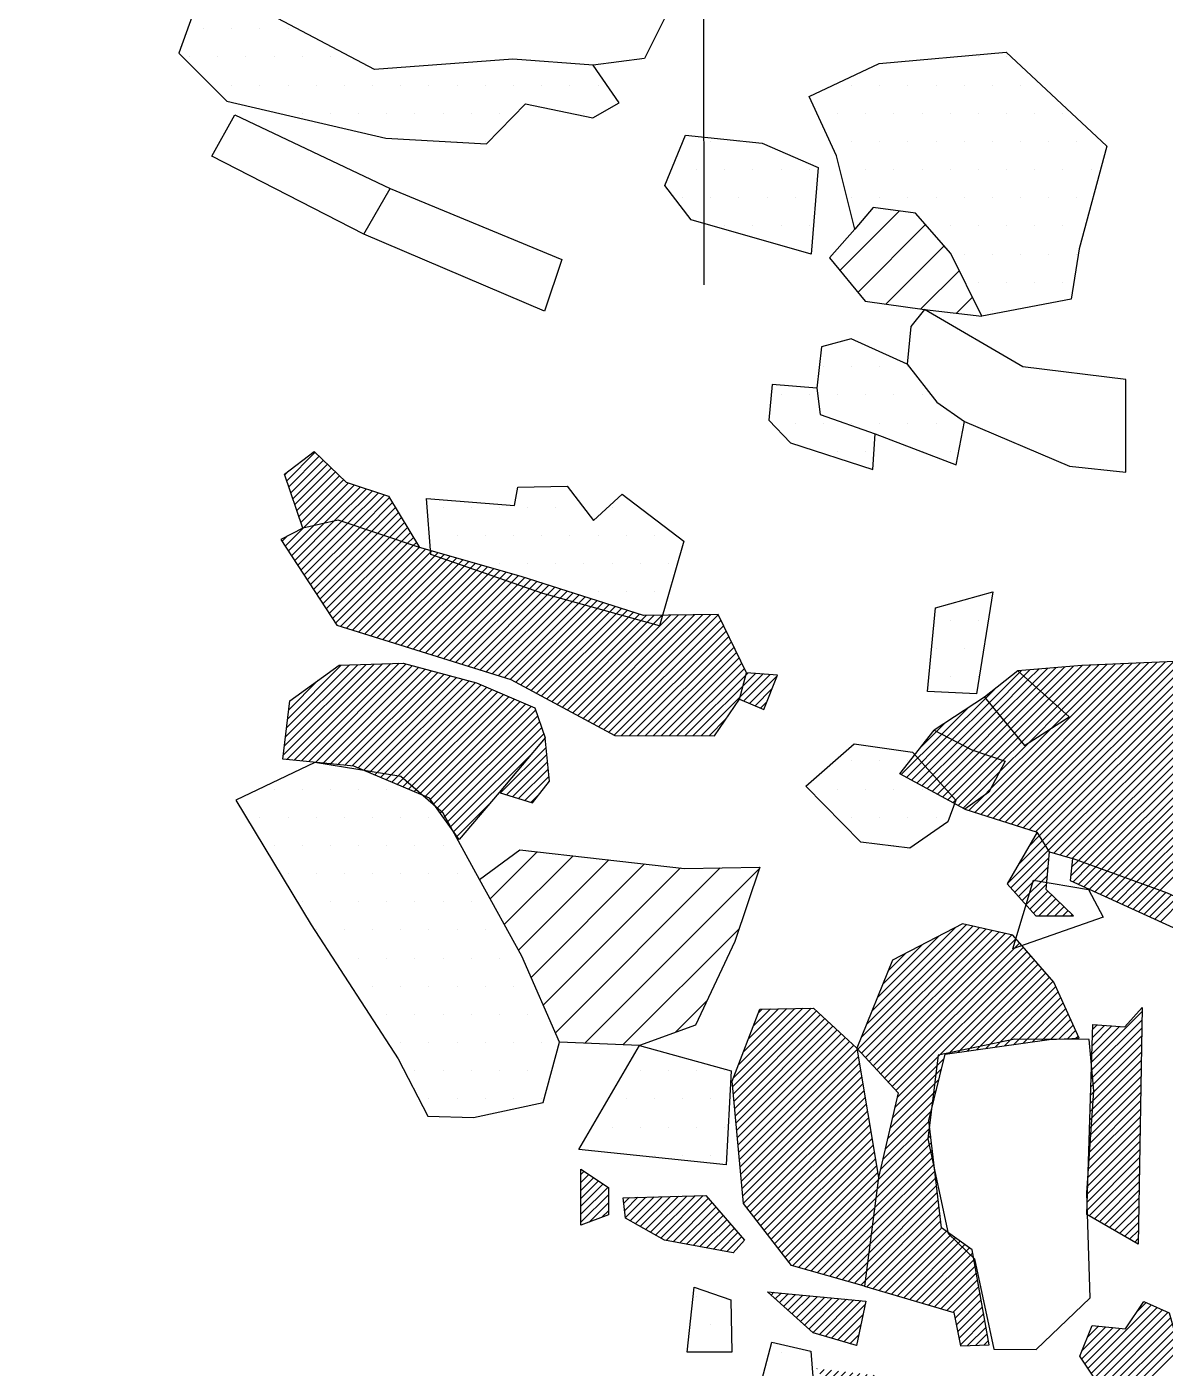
# Model space of a CAD drawing. Header units: metres. Extents: x -1.05 to 0.12, y -16.81 to -13.32.
# Drawn here: x -1.047 to -0.542, y -16.182 to -15.587 of the extents above; entities that cross this region are included whole.
import ezdxf

# ---------------------------------------------------------------- set-up
doc = ezdxf.new("R2010")
doc.units = ezdxf.units.M
doc.header["$LTSCALE"] = 25
doc.header["$MEASUREMENT"] = 0
doc.linetypes.add('STRICHPUNKTX2', pattern=[2, 1, -0.5, 0, -0.5])
doc.layers.get('0').update_dxf_attribs({"linetype": 'CONTINUOUS'})
for name, color, linetype in [('FEUER', 1, 'CONTINUOUS'), ('GRABUNGSGRENZE', 3, 'STRICHPUNKTX2'), ('KNOCHEN', 2, 'CONTINUOUS'), ('KNOCHENSCHRAFF', 2, 'CONTINUOUS'), ('STEINE', 4, 'CONTINUOUS'), ('STEINESCHRAFF', 4, 'CONTINUOUS')]:
    doc.layers.add(name, color=color, linetype=linetype)

# ---------------------------------------------------------------- blocks, each defined once
blk = doc.blocks.new('*X9')
at = {"color": 0}
for p, q in [((-92.971, -1582.138), (-91.531, -1580.698)), ((-92.831, -1582.352), (-91.075, -1580.596)), ((-92.692, -1582.566), (-90.738, -1580.612)), ((-92.553, -1582.78), (-90.474, -1580.702)), ((-92.413, -1582.994), (-90.21, -1580.791)), ((-93.389, -1581.495), (-93.165, -1581.271)), ((-93.25, -1581.709), (-92.442, -1580.902)), ((-93.11, -1581.924), (-91.987, -1580.8)), ((-92.274, -1583.208), (-89.946, -1580.881)), ((-92.134, -1583.422), (-89.682, -1580.971)), ((-91.995, -1583.637), (-89.418, -1581.06)), ((-91.855, -1583.851), (-89.155, -1581.15)), ((-91.716, -1584.065), (-88.891, -1581.239)), ((-91.577, -1584.279), (-88.627, -1581.329)), ((-91.437, -1584.493), (-88.363, -1581.419)), ((-91.298, -1584.707), (-88.099, -1581.508)), ((-91.158, -1584.921), (-87.835, -1581.598)), ((-91.019, -1585.136), (-87.571, -1581.688)), ((-90.805, -1585.276), (-87.307, -1581.777)), ((-90.536, -1585.359), (-87.032, -1581.856)), ((-90.266, -1585.443), (-86.756, -1581.934)), ((-89.996, -1585.527), (-86.481, -1582.012)), ((-89.727, -1585.611), (-86.205, -1582.09)), ((-89.457, -1585.695), (-85.929, -1582.167)), ((-89.187, -1585.779), (-85.654, -1582.245)), ((-88.918, -1585.863), (-85.378, -1582.323)), ((-88.648, -1585.946), (-85.103, -1582.401)), ((-88.378, -1586.03), (-84.827, -1582.479)), ((-88.108, -1586.114), (-84.551, -1582.557)), ((-87.839, -1586.198), (-84.276, -1582.635)), ((-87.569, -1586.282), (-84, -1582.713)), ((-87.299, -1586.366), (-83.724, -1582.791)), ((-87.03, -1586.45), (-83.449, -1582.869)), ((-86.76, -1586.533), (-83.173, -1582.946)), ((-86.49, -1586.617), (-82.897, -1583.024)), ((-86.221, -1586.701), (-82.626, -1583.107)), ((-85.951, -1586.785), (-82.358, -1583.192)), ((-85.681, -1586.869), (-82.09, -1583.278)), ((-85.412, -1586.953), (-81.822, -1583.363)), ((-85.142, -1587.037), (-81.554, -1583.449)), ((-84.872, -1587.12), (-81.286, -1583.535)), ((-84.602, -1587.204), (-81.018, -1583.62)), ((-84.333, -1587.288), (-80.75, -1583.706)), ((-84.063, -1587.372), (-80.482, -1583.792)), ((-83.793, -1587.456), (-80.215, -1583.877)), ((-83.524, -1587.54), (-79.947, -1583.963)), ((-83.254, -1587.624), (-79.679, -1584.048)), ((-83.023, -1587.746), (-79.411, -1584.134)), ((-82.794, -1587.87), (-79.143, -1584.22)), ((-82.564, -1587.994), (-78.875, -1584.305)), ((-82.334, -1588.118), (-78.607, -1584.391)), ((-82.105, -1588.242), (-78.339, -1584.476)), ((-81.875, -1588.366), (-78.071, -1584.562)), ((-81.646, -1588.491), (-77.803, -1584.648)), ((-81.416, -1588.615), (-77.535, -1584.733)), ((-81.187, -1588.739), (-77.239, -1584.791)), ((-80.957, -1588.863), (-76.881, -1584.786)), ((-80.728, -1588.987), (-76.522, -1584.781)), ((-80.498, -1589.111), (-76.164, -1584.776)), ((-80.269, -1589.235), (-75.805, -1584.771)), ((-80.039, -1589.359), (-75.447, -1584.766)), ((-79.81, -1589.483), (-75.088, -1584.761)), ((-79.58, -1589.607), (-74.73, -1584.756)), ((-79.351, -1589.731), (-74.371, -1584.751)), ((-79.121, -1589.855), (-74.037, -1584.771)), ((-78.892, -1589.979), (-73.921, -1585.009)), ((-78.662, -1590.103), (-73.805, -1585.246)), ((-78.328, -1590.122), (-73.689, -1585.484)), ((-77.975, -1590.123), (-73.573, -1585.721)), ((-77.622, -1590.123), (-73.457, -1585.959)), ((-77.269, -1590.124), (-73.341, -1586.196)), ((-76.916, -1590.125), (-73.225, -1586.434)), ((-76.563, -1590.125), (-73.11, -1586.672)), ((-93.333, -1590.985), (-89.3, -1586.952)), ((-93.285, -1590.584), (-89.666, -1586.964)), ((-93.237, -1590.182), (-90.032, -1586.977)), ((-93.19, -1589.781), (-90.398, -1586.989)), ((-93.177, -1591.183), (-88.934, -1586.94)), ((-93.142, -1589.38), (-90.764, -1587.002)), ((-92.855, -1591.214), (-88.568, -1586.927)), ((-92.533, -1591.246), (-88.202, -1586.915)), ((-92.211, -1591.278), (-87.879, -1586.945)), ((-91.889, -1591.309), (-87.6, -1587.02)), ((-91.567, -1591.341), (-87.321, -1587.094)), ((-91.245, -1591.372), (-87.042, -1587.169)), ((-90.924, -1591.404), (-86.763, -1587.243)), ((-90.602, -1591.436), (-86.484, -1587.318)), ((-76.21, -1590.126), (-72.994, -1586.909)), ((-75.857, -1590.126), (-72.878, -1587.147)), ((-75.504, -1590.127), (-72.72, -1587.343)), ((-93.094, -1588.978), (-91.787, -1587.671)), ((-90.28, -1591.467), (-86.205, -1587.392)), ((-90.015, -1591.556), (-85.926, -1587.467)), ((-89.767, -1591.662), (-85.647, -1587.542)), ((-89.519, -1591.768), (-85.368, -1587.616)), ((-89.271, -1591.873), (-85.089, -1587.691)), ((-89.023, -1591.979), (-84.81, -1587.765)), ((-88.776, -1592.085), (-84.558, -1587.867)), ((-75.151, -1590.127), (-72.392, -1587.368)), ((-74.798, -1590.128), (-72.063, -1587.393)), ((-72.903, -1588.586), (-71.734, -1587.418)), ((-72.656, -1588.693), (-71.418, -1587.455)), ((-88.528, -1592.19), (-84.312, -1587.974)), ((-88.28, -1592.296), (-84.065, -1588.081)), ((-88.032, -1592.401), (-83.818, -1588.188)), ((-87.784, -1592.507), (-83.572, -1588.295)), ((-87.536, -1592.613), (-83.325, -1588.402)), ((-87.288, -1592.718), (-83.078, -1588.509)), ((-72.409, -1588.799), (-71.656, -1588.046)), ((-87.04, -1592.824), (-82.832, -1588.615)), ((-86.819, -1592.956), (-82.585, -1588.722)), ((-86.671, -1593.162), (-82.338, -1588.829)), ((-86.523, -1593.367), (-82.148, -1588.992)), ((-72.162, -1588.906), (-71.894, -1588.638)), ((-86.375, -1593.573), (-82.057, -1589.255)), ((-86.227, -1593.778), (-81.966, -1589.518)), ((-74.445, -1590.128), (-73.687, -1589.37)), ((-86.079, -1593.984), (-81.876, -1589.781)), ((-85.931, -1594.19), (-81.785, -1590.044)), ((-83.704, -1592.67), (-81.681, -1590.647)), ((-85.783, -1594.395), (-82.332, -1590.944)), ((-83.435, -1592.754), (-81.648, -1590.967)), ((-83.165, -1592.838), (-81.614, -1591.287)), ((-82.896, -1592.922), (-81.581, -1591.608)), ((-82.626, -1593.006), (-81.548, -1591.928)), ((-82.357, -1593.091), (-81.945, -1592.679)), ((-85.635, -1594.601), (-84.197, -1593.163)), ((-80.133, -1610.665), (-79.352, -1609.885)), ((-80.132, -1610.311), (-79.564, -1609.743)), ((-80.131, -1609.603), (-79.988, -1609.46)), ((-80.131, -1609.957), (-79.776, -1609.601)), ((-80.134, -1611.373), (-78.928, -1610.168)), ((-80.134, -1611.727), (-78.914, -1610.507)), ((-80.133, -1611.019), (-79.14, -1610.026)), ((-77.044, -1612.173), (-75.434, -1610.562)), ((-76.818, -1612.3), (-75.071, -1610.553)), ((-76.591, -1612.427), (-74.707, -1610.543)), ((-79.769, -1611.716), (-78.914, -1610.861)), ((-78.227, -1610.881), (-77.975, -1610.629)), ((-78.192, -1611.2), (-77.612, -1610.62)), ((-78.157, -1611.518), (-77.249, -1610.61)), ((-77.95, -1611.665), (-76.886, -1610.6)), ((-77.724, -1611.792), (-76.523, -1610.591)), ((-77.497, -1611.919), (-76.16, -1610.581)), ((-77.271, -1612.046), (-75.797, -1610.572)), ((-76.344, -1612.534), (-74.483, -1610.672)), ((-76.046, -1612.589), (-74.319, -1610.862)), ((-75.747, -1612.644), (-74.154, -1611.051)), ((-79.205, -1611.505), (-78.915, -1611.215)), ((-75.449, -1612.699), (-73.99, -1611.24)), ((-75.151, -1612.754), (-73.825, -1611.429)), ((-74.852, -1612.81), (-73.661, -1611.618)), ((-74.554, -1612.865), (-73.497, -1611.807)), ((-74.256, -1612.92), (-73.332, -1611.997)), ((-73.957, -1612.975), (-73.168, -1612.186)), ((-73.659, -1613.03), (-73.003, -1612.375)), ((-71.698, -1614.959), (-71.577, -1614.837)), ((-71.512, -1615.126), (-71.254, -1614.868)), ((-71.326, -1615.294), (-70.931, -1614.898)), ((-71.141, -1615.462), (-70.608, -1614.929)), ((-70.955, -1615.63), (-70.285, -1614.959)), ((-70.769, -1615.797), (-69.962, -1614.99)), ((-70.583, -1615.965), (-69.639, -1615.02)), ((-70.397, -1616.133), (-69.316, -1615.051)), ((-70.212, -1616.301), (-68.993, -1615.082)), ((-70.026, -1616.468), (-68.67, -1615.112)), ((-69.84, -1616.636), (-68.347, -1615.143)), ((-69.569, -1616.719), (-68.024, -1615.173)), ((-69.295, -1616.798), (-67.701, -1615.204)), ((-69.021, -1616.878), (-67.53, -1615.387)), ((-68.747, -1616.958), (-67.622, -1615.833)), ((-68.474, -1617.037), (-67.714, -1616.278)), ((-68.2, -1617.117), (-67.807, -1616.724)), ((-67.926, -1617.197), (-67.899, -1617.17)), ((-69.672, -1618.236), (-69.655, -1618.219)), ((-69.537, -1618.454), (-69.339, -1618.256)), ((-69.402, -1618.673), (-69.022, -1618.293)), ((-69.267, -1618.892), (-68.706, -1618.33)), ((-69.132, -1619.11), (-68.389, -1618.367)), ((-68.997, -1619.329), (-68.073, -1618.404)), ((-68.863, -1619.548), (-67.756, -1618.441)), ((-68.728, -1619.766), (-67.439, -1618.478)), ((-68.593, -1619.985), (-67.123, -1618.515)), ((-68.458, -1620.204), (-66.964, -1618.71)), ((-68.301, -1620.401), (-66.857, -1618.957)), ((-68.101, -1620.554), (-66.751, -1619.203)), ((-67.901, -1620.707), (-66.644, -1619.45)), ((-67.701, -1620.861), (-66.535, -1619.695)), ((-67.501, -1621.014), (-66.336, -1619.85)), ((-67.3, -1621.167), (-66.137, -1620.004)), ((-67.1, -1621.321), (-65.938, -1620.159)), ((-66.9, -1621.474), (-65.739, -1620.313)), ((-66.7, -1621.627), (-65.54, -1620.468)), ((-66.499, -1621.781), (-65.341, -1620.622)), ((-66.282, -1621.917), (-65.142, -1620.777)), ((-66.059, -1622.047), (-64.943, -1620.931)), ((-65.835, -1622.177), (-64.744, -1621.086)), ((-65.611, -1622.307), (-64.545, -1621.24)), ((-65.387, -1622.436), (-64.346, -1621.395)), ((-65.164, -1622.566), (-64.147, -1621.549)), ((-64.94, -1622.696), (-63.948, -1621.704)), ((-64.716, -1622.826), (-63.903, -1622.013)), ((-64.492, -1622.956), (-64.005, -1622.468)), ((-64.268, -1623.085), (-64.107, -1622.924))]:
    blk.add_line(p, q, dxfattribs=at)
blk = doc.blocks.new('*X10')
at = {"color": 0}
for p, q in [((-62.651, -1593.538), (-56.045, -1586.931)), ((-62.383, -1593.623), (-55.676, -1586.916)), ((-62.115, -1593.709), (-55.308, -1586.901)), ((-62.022, -1588.665), (-60.677, -1587.321)), ((-61.847, -1593.794), (-54.939, -1586.886)), ((-61.579, -1593.88), (-54.571, -1586.871)), ((-61.311, -1593.965), (-54.202, -1586.856)), ((-61.043, -1594.051), (-53.834, -1586.841)), ((-60.775, -1594.136), (-53.465, -1586.826)), ((-60.677, -1587.321), (-60.599, -1587.243)), ((-60.507, -1594.222), (-53.097, -1586.811)), ((-60.49, -1587.487), (-60.211, -1587.209)), ((-60.303, -1587.654), (-59.824, -1587.175)), ((-60.239, -1594.308), (-52.899, -1586.967)), ((-60.116, -1587.821), (-59.436, -1587.141)), ((-59.971, -1594.393), (-52.708, -1587.13)), ((-59.929, -1587.987), (-59.049, -1587.107)), ((-59.797, -1594.573), (-52.517, -1587.292)), ((-59.743, -1588.154), (-58.661, -1587.073)), ((-59.556, -1588.321), (-58.274, -1587.039)), ((-59.369, -1588.487), (-57.887, -1587.006)), ((-59.182, -1588.654), (-57.519, -1586.991)), ((-58.995, -1588.82), (-57.15, -1586.976)), ((-58.808, -1588.987), (-56.782, -1586.961)), ((-58.621, -1589.154), (-56.413, -1586.946)), ((-61.861, -1588.858), (-60.49, -1587.487)), ((-61.701, -1589.051), (-60.303, -1587.654)), ((-61.54, -1589.244), (-60.116, -1587.821)), ((-59.659, -1594.787), (-52.326, -1587.455)), ((-59.52, -1595.002), (-52.135, -1587.618)), ((-59.381, -1595.217), (-51.945, -1587.78)), ((-59.149, -1595.339), (-51.754, -1587.943)), ((-63.894, -1590.184), (-62.182, -1588.472)), ((-62.182, -1588.472), (-61.781, -1588.071)), ((-61.38, -1589.438), (-59.929, -1587.987)), ((-61.219, -1589.631), (-59.743, -1588.154)), ((-61.059, -1589.824), (-59.556, -1588.321)), ((-60.899, -1590.017), (-59.369, -1588.487)), ((-58.877, -1595.42), (-51.563, -1588.106)), ((-58.606, -1595.502), (-51.372, -1588.269)), ((-58.334, -1595.584), (-51.181, -1588.431)), ((-64.127, -1590.063), (-62.984, -1588.921)), ((-63.661, -1590.304), (-62.022, -1588.665)), ((-63.427, -1590.425), (-61.861, -1588.858)), ((-63.194, -1590.545), (-61.701, -1589.051)), ((-60.738, -1590.21), (-59.182, -1588.654)), ((-60.578, -1590.403), (-58.995, -1588.82)), ((-60.249, -1590.428), (-58.808, -1588.987)), ((-58.074, -1595.678), (-51.018, -1588.622)), ((-57.815, -1595.772), (-50.911, -1588.868)), ((-64.36, -1589.943), (-64.014, -1589.597)), ((-62.961, -1590.666), (-61.54, -1589.244)), ((-62.721, -1590.779), (-61.38, -1589.438)), ((-62.458, -1590.87), (-61.219, -1589.631)), ((-59.27, -1589.803), (-58.621, -1589.154)), ((-65.918, -1591.855), (-64.127, -1590.063)), ((-65.69, -1591.98), (-63.894, -1590.184)), ((-65.461, -1592.105), (-63.661, -1590.304)), ((-65.044, -1590.627), (-64.36, -1589.943)), ((-62.196, -1590.961), (-61.059, -1589.824)), ((-61.945, -1592.478), (-59.27, -1589.803)), ((-61.933, -1591.052), (-60.899, -1590.017)), ((-61.671, -1591.143), (-60.738, -1590.21)), ((-65.232, -1592.229), (-63.427, -1590.425)), ((-65.004, -1592.354), (-63.194, -1590.545)), ((-64.775, -1592.479), (-62.961, -1590.666)), ((-64.546, -1592.604), (-62.721, -1590.779)), ((-64.317, -1592.729), (-62.458, -1590.87)), ((-61.561, -1591.74), (-60.249, -1590.428)), ((-61.408, -1591.234), (-60.578, -1590.403)), ((-57.556, -1595.867), (-52.218, -1590.529)), ((-57.296, -1595.961), (-52.044, -1590.709)), ((-57.037, -1596.055), (-51.87, -1590.888)), ((-64.089, -1592.854), (-62.196, -1590.961)), ((-63.86, -1592.978), (-61.933, -1591.052)), ((-63.631, -1593.103), (-61.671, -1591.143)), ((-63.403, -1593.228), (-61.408, -1591.234)), ((-56.778, -1596.149), (-51.697, -1591.068)), ((-56.518, -1596.243), (-51.523, -1591.248)), ((-56.259, -1596.338), (-51.349, -1591.428)), ((-63.174, -1593.353), (-61.561, -1591.74)), ((-56, -1596.432), (-51.176, -1591.608)), ((-55.74, -1596.526), (-51.002, -1591.787)), ((-55.481, -1596.62), (-50.828, -1591.967)), ((-62.291, -1592.824), (-61.945, -1592.478)), ((-55.222, -1596.714), (-50.654, -1592.147)), ((-54.962, -1596.809), (-50.481, -1592.327)), ((-54.703, -1596.903), (-50.307, -1592.507)), ((-54.444, -1596.997), (-50.133, -1592.687)), ((-62.919, -1593.452), (-62.291, -1592.824)), ((-61.219, -1596.702), (-59.52, -1595.002)), ((-60.74, -1595.868), (-59.659, -1594.787)), ((-60.252, -1595.027), (-59.797, -1594.573)), ((-61.053, -1596.889), (-59.381, -1595.217)), ((-60.886, -1597.076), (-59.366, -1595.555)), ((-58.366, -1595.97), (-58.074, -1595.678)), ((-60.72, -1597.263), (-59.402, -1595.945)), ((-58.409, -1596.366), (-57.815, -1595.772)), ((-58.3, -1596.611), (-57.556, -1595.867)), ((-58.057, -1596.722), (-57.296, -1595.961)), ((-57.815, -1596.833), (-57.037, -1596.055)), ((-57.573, -1596.944), (-56.778, -1596.149)), ((-57.33, -1597.055), (-56.518, -1596.243)), ((-60.554, -1597.45), (-59.438, -1596.335)), ((-60.387, -1597.637), (-59.474, -1596.724)), ((-57.088, -1597.166), (-56.259, -1596.338)), ((-56.845, -1597.278), (-56, -1596.432)), ((-56.603, -1597.389), (-55.74, -1596.526)), ((-56.361, -1597.5), (-55.481, -1596.62)), ((-56.118, -1597.611), (-55.222, -1596.714)), ((-55.876, -1597.722), (-54.962, -1596.809)), ((-60.221, -1597.824), (-59.423, -1597.026)), ((-60.054, -1598.011), (-59.242, -1597.2)), ((-59.813, -1598.123), (-59.062, -1597.373)), ((-55.634, -1597.833), (-54.703, -1596.903)), ((-55.391, -1597.945), (-54.444, -1596.997)), ((-55.149, -1598.056), (-54.184, -1597.091)), ((-54.906, -1598.167), (-53.937, -1597.197)), ((-54.664, -1598.278), (-53.694, -1597.308)), ((-54.422, -1598.389), (-53.451, -1597.419)), ((-59.46, -1598.124), (-58.882, -1597.546)), ((-59.107, -1598.125), (-58.702, -1597.719)), ((-58.754, -1598.125), (-58.521, -1597.893)), ((-67.85, -1604.039), (-62.456, -1598.645)), ((-67.695, -1603.531), (-62.743, -1598.579)), ((-67.455, -1602.937), (-63.031, -1598.513)), ((-67.214, -1602.343), (-63.498, -1598.627)), ((-58.401, -1598.126), (-58.341, -1598.066)), ((-67.68, -1604.223), (-62.168, -1598.711)), ((-67.511, -1604.407), (-61.88, -1598.777)), ((-67.341, -1604.592), (-61.593, -1598.843)), ((-67.172, -1604.776), (-61.305, -1598.909)), ((-67.003, -1604.96), (-61.017, -1598.974)), ((-66.974, -1601.75), (-64.239, -1599.014)), ((-66.833, -1605.144), (-60.833, -1599.143)), ((-66.734, -1601.156), (-64.979, -1599.401)), ((-66.664, -1605.328), (-60.668, -1599.332)), ((-66.494, -1605.512), (-60.503, -1599.52)), ((-66.494, -1600.562), (-65.72, -1599.788)), ((-66.325, -1605.696), (-60.338, -1599.709)), ((-66.155, -1605.88), (-60.172, -1599.897)), ((-66.106, -1606.185), (-60.007, -1600.086)), ((-63.805, -1604.237), (-59.842, -1600.275)), ((-63.393, -1604.179), (-59.677, -1600.463)), ((-62.981, -1604.121), (-59.512, -1600.652)), ((-62.57, -1604.062), (-59.347, -1600.84)), ((-62.158, -1604.004), (-59.182, -1601.029)), ((-61.746, -1603.946), (-59.061, -1601.261)), ((-61.334, -1603.888), (-58.952, -1601.505)), ((-73.4, -1605.701), (-69.922, -1602.223)), ((-73.362, -1605.309), (-70.283, -1602.23)), ((-60.923, -1603.83), (-58.843, -1601.75)), ((-60.511, -1603.772), (-58.733, -1601.994)), ((-73.37, -1606.024), (-69.684, -1602.338)), ((-73.341, -1606.348), (-69.501, -1602.508)), ((-73.311, -1606.672), (-69.317, -1602.678)), ((-73.143, -1604.736), (-70.644, -1602.237)), ((-72.924, -1604.163), (-71.004, -1602.244)), ((-72.705, -1603.591), (-71.365, -1602.251)), ((-72.485, -1603.018), (-71.726, -1602.258)), ((-72.266, -1602.445), (-72.086, -1602.265)), ((-60.099, -1603.713), (-58.624, -1602.238)), ((-59.688, -1603.655), (-58.515, -1602.483)), ((-59.284, -1603.606), (-58.406, -1602.727)), ((-57.488, -1604.991), (-55.248, -1602.751)), ((-57.476, -1604.626), (-55.242, -1602.391)), ((-73.281, -1606.996), (-69.133, -1602.848)), ((-73.251, -1607.32), (-68.949, -1603.017)), ((-73.222, -1607.643), (-68.765, -1603.187)), ((-73.192, -1607.967), (-68.582, -1603.357)), ((-58.917, -1603.592), (-58.296, -1602.971)), ((-58.55, -1603.578), (-58.187, -1603.215)), ((-57.499, -1605.356), (-55.253, -1603.11)), ((-57.465, -1604.261), (-56.241, -1603.037)), ((-57.453, -1603.896), (-56.571, -1603.013)), ((-57.442, -1603.53), (-56.9, -1602.989)), ((-57.43, -1603.165), (-57.23, -1602.965)), ((-73.162, -1608.291), (-68.398, -1603.527)), ((-73.132, -1608.615), (-68.214, -1603.697)), ((-73.103, -1608.939), (-68.03, -1603.866)), ((-58.183, -1603.565), (-58.078, -1603.46)), ((-57.523, -1606.086), (-55.265, -1603.829)), ((-57.511, -1605.721), (-55.259, -1603.469)), ((-73.073, -1609.262), (-67.874, -1604.064)), ((-73.043, -1609.586), (-67.824, -1604.367)), ((-66.213, -1606.645), (-64.022, -1604.455)), ((-57.546, -1606.817), (-55.276, -1604.547)), ((-57.534, -1606.451), (-55.271, -1604.188)), ((-73.013, -1609.91), (-67.773, -1604.67)), ((-72.984, -1610.234), (-67.723, -1604.973)), ((-66.319, -1607.105), (-64.136, -1604.922)), ((-57.557, -1607.182), (-55.282, -1604.907)), ((-72.954, -1610.558), (-67.672, -1605.276)), ((-72.924, -1610.881), (-67.622, -1605.579)), ((-66.426, -1607.565), (-64.25, -1605.389)), ((-57.58, -1607.912), (-55.294, -1605.625)), ((-57.569, -1607.547), (-55.288, -1605.266)), ((-72.776, -1611.087), (-67.572, -1605.882)), ((-72.622, -1611.286), (-67.521, -1606.185)), ((-66.639, -1608.485), (-64.477, -1606.323)), ((-66.532, -1608.025), (-64.363, -1605.856)), ((-57.604, -1608.642), (-55.305, -1606.344)), ((-57.592, -1608.277), (-55.299, -1605.985)), ((-72.468, -1611.486), (-67.471, -1606.488)), ((-72.313, -1611.685), (-67.42, -1606.792)), ((-66.745, -1608.945), (-64.59, -1606.79)), ((-57.615, -1609.007), (-55.311, -1606.703)), ((-72.159, -1611.884), (-67.37, -1607.095)), ((-72.004, -1612.083), (-67.319, -1607.398)), ((-66.943, -1609.85), (-64.65, -1607.557)), ((-66.852, -1609.405), (-64.687, -1607.24)), ((-57.638, -1609.738), (-55.323, -1607.422)), ((-57.627, -1609.373), (-55.317, -1607.063)), ((-71.85, -1612.282), (-67.269, -1607.701)), ((-71.696, -1612.481), (-67.218, -1608.004)), ((-66.995, -1610.256), (-64.614, -1607.874)), ((-57.661, -1610.468), (-55.334, -1608.141)), ((-57.65, -1610.103), (-55.328, -1607.781)), ((-71.541, -1612.68), (-67.168, -1608.307)), ((-71.387, -1612.88), (-67.117, -1608.61)), ((-67.099, -1611.066), (-64.54, -1608.508)), ((-67.047, -1610.661), (-64.577, -1608.191)), ((-57.673, -1610.833), (-55.34, -1608.5)), ((-71.232, -1613.079), (-67.067, -1608.913)), ((-71.078, -1613.278), (-67.016, -1609.216)), ((-67.202, -1611.877), (-64.467, -1609.142)), ((-67.151, -1611.472), (-64.504, -1608.825)), ((-57.685, -1611.198), (-55.346, -1608.859)), ((-57.578, -1611.445), (-55.351, -1609.219)), ((-70.924, -1613.477), (-66.966, -1609.519)), ((-70.75, -1613.657), (-66.943, -1609.85)), ((-67.306, -1612.688), (-64.394, -1609.776)), ((-67.254, -1612.283), (-64.431, -1609.459)), ((-57.354, -1611.575), (-55.357, -1609.578)), ((-57.13, -1611.704), (-55.363, -1609.937)), ((-70.474, -1613.735), (-66.995, -1610.256)), ((-67.41, -1613.499), (-64.321, -1610.41)), ((-67.358, -1613.093), (-64.358, -1610.093)), ((-56.906, -1611.834), (-55.369, -1610.297)), ((-70.198, -1613.813), (-67.047, -1610.661)), ((-69.923, -1613.89), (-67.099, -1611.066)), ((-67.514, -1614.31), (-64.248, -1611.044)), ((-67.462, -1613.904), (-64.284, -1610.727)), ((-56.683, -1611.964), (-55.375, -1610.656)), ((-56.459, -1612.094), (-55.38, -1611.015)), ((-69.647, -1613.968), (-67.151, -1611.472)), ((-67.444, -1614.593), (-64.211, -1611.361)), ((-67.171, -1614.674), (-64.175, -1611.678)), ((-56.235, -1612.223), (-55.386, -1611.375)), ((-56.011, -1612.353), (-55.392, -1611.734)), ((-69.372, -1614.046), (-67.202, -1611.877)), ((-69.096, -1614.124), (-67.254, -1612.283)), ((-66.898, -1614.755), (-64.129, -1611.986)), ((-66.626, -1614.836), (-63.922, -1612.132)), ((-66.353, -1614.917), (-63.715, -1612.279)), ((-55.787, -1612.483), (-55.398, -1612.093)), ((-68.821, -1614.202), (-67.306, -1612.688)), ((-66.08, -1614.998), (-63.508, -1612.425)), ((-65.808, -1615.079), (-63.3, -1612.571)), ((-65.535, -1615.159), (-63.093, -1612.718)), ((-65.262, -1615.24), (-62.886, -1612.864)), ((-55.564, -1612.613), (-55.403, -1612.453)), ((-68.545, -1614.28), (-67.358, -1613.093)), ((-68.269, -1614.358), (-67.41, -1613.499)), ((-64.99, -1615.321), (-62.747, -1613.078)), ((-64.717, -1615.402), (-62.693, -1613.378)), ((-67.994, -1614.436), (-67.462, -1613.904)), ((-64.444, -1615.483), (-62.639, -1613.678)), ((-64.172, -1615.564), (-62.586, -1613.978)), ((-67.718, -1614.514), (-67.514, -1614.31)), ((-63.899, -1615.645), (-62.532, -1614.278)), ((-63.626, -1615.726), (-62.478, -1614.578)), ((-63.536, -1615.989), (-62.424, -1614.877)), ((-63.475, -1616.282), (-62.371, -1615.177)), ((-55.453, -1615.684), (-55.057, -1615.288)), ((-63.415, -1616.575), (-62.317, -1615.477)), ((-63.355, -1616.869), (-62.263, -1615.777)), ((-57.638, -1618.223), (-54.815, -1615.399)), ((-57.496, -1618.435), (-54.572, -1615.51)), ((-57.355, -1618.646), (-54.329, -1615.621)), ((-57.213, -1618.858), (-54.086, -1615.732)), ((-63.295, -1617.162), (-62.21, -1616.077)), ((-62.978, -1617.198), (-62.156, -1616.377)), ((-57.922, -1617.799), (-56.524, -1616.402)), ((-57.903, -1617.427), (-56.844, -1616.368)), ((-57.78, -1618.011), (-56.204, -1616.436)), ((-57.658, -1616.829), (-57.164, -1616.335)), ((-57.071, -1619.07), (-53.977, -1615.976)), ((-56.929, -1619.282), (-53.898, -1616.25)), ((-62.61, -1617.184), (-62.102, -1616.677)), ((-62.242, -1617.17), (-62.049, -1616.976)), ((-56.787, -1619.493), (-53.819, -1616.525)), ((-56.646, -1619.705), (-53.74, -1616.799)), ((-56.504, -1619.917), (-53.661, -1617.074)), ((-56.362, -1620.129), (-53.582, -1617.349))]:
    blk.add_line(p, q, dxfattribs=at)
blk = doc.blocks.new('*X11')
at = {"color": 0}
for p, q in [((-48.497, -1569.484), (-46.109, -1567.096)), ((-48.511, -1569.144), (-46.774, -1567.407)), ((-48.484, -1569.824), (-45.923, -1567.263)), ((-48.47, -1570.164), (-45.736, -1567.43)), ((-48.456, -1570.503), (-45.55, -1567.597)), ((-48.525, -1568.805), (-47.851, -1568.13)), ((-48.442, -1570.843), (-45.363, -1567.764)), ((-48.428, -1571.183), (-45.177, -1567.931)), ((-48.415, -1571.523), (-44.99, -1568.098)), ((-48.401, -1571.862), (-44.804, -1568.265)), ((-48.382, -1572.197), (-44.866, -1568.681)), ((-48.133, -1572.301), (-44.972, -1569.141)), ((-47.884, -1572.406), (-45.078, -1569.6)), ((-47.635, -1572.511), (-45.184, -1570.06)), ((-47.386, -1572.615), (-45.29, -1570.519)), ((-47.137, -1572.72), (-45.396, -1570.979)), ((-46.888, -1572.825), (-45.502, -1571.438)), ((-46.639, -1572.929), (-45.608, -1571.898)), ((-46.391, -1573.034), (-45.714, -1572.357)), ((-93.184, -1578.816), (-91.919, -1577.55)), ((-93.095, -1579.08), (-91.739, -1577.724)), ((-93.274, -1578.552), (-93.112, -1578.39)), ((-93.005, -1579.344), (-91.559, -1577.898)), ((-92.916, -1579.608), (-91.38, -1578.072)), ((-92.827, -1579.872), (-91.2, -1578.246)), ((-92.737, -1580.136), (-91.02, -1578.419)), ((-92.648, -1580.4), (-90.841, -1578.593)), ((-92.558, -1580.664), (-90.661, -1578.767)), ((-92.442, -1580.902), (-90.451, -1578.911)), ((-91.987, -1580.8), (-90.185, -1578.998)), ((-91.531, -1580.698), (-89.918, -1579.085)), ((-91.075, -1580.596), (-89.652, -1579.172)), ((-90.738, -1580.612), (-89.385, -1579.259)), ((-90.474, -1580.702), (-89.118, -1579.346)), ((-90.21, -1580.791), (-88.852, -1579.433)), ((-89.946, -1580.881), (-88.625, -1579.56)), ((-89.682, -1580.971), (-88.493, -1579.781)), ((-89.418, -1581.06), (-88.361, -1580.002)), ((-89.155, -1581.15), (-88.228, -1580.224)), ((-88.891, -1581.239), (-88.096, -1580.445)), ((-88.627, -1581.329), (-87.964, -1580.666)), ((-88.363, -1581.419), (-87.831, -1580.887)), ((-88.099, -1581.508), (-87.699, -1581.109)), ((-87.835, -1581.598), (-87.567, -1581.33)), ((-87.571, -1581.688), (-87.435, -1581.551)), ((-87.307, -1581.777), (-87.302, -1581.773))]:
    blk.add_line(p, q, dxfattribs=at)
blk = doc.blocks.new('*X13')
at = {"color": 0}
for p, q in [((-68.641, -1569.475), (-66.006, -1566.84)), ((-67.848, -1570.45), (-64.841, -1567.443)), ((-66.601, -1570.97), (-64.012, -1568.382)), ((-65.045, -1571.182), (-63.343, -1569.481)), ((-63.471, -1571.376), (-62.763, -1570.668)), ((-84.158, -1597.367), (-82.072, -1595.281)), ((-83.531, -1598.507), (-80.483, -1595.46)), ((-82.903, -1599.647), (-78.895, -1595.639)), ((-82.344, -1600.856), (-77.306, -1595.818)), ((-81.805, -1602.085), (-75.717, -1595.997)), ((-81.267, -1603.314), (-73.948, -1595.995)), ((-79.961, -1603.776), (-72.205, -1596.02)), ((-78.269, -1603.851), (-73.116, -1598.699)), ((-75.958, -1603.309), (-74.533, -1601.883))]:
    blk.add_line(p, q, dxfattribs=at)
blk = doc.blocks.new('*X15')
at = {"color": 0}
for p, q in [((-93.75, -1592.5), (-93.75, -1592.5)), ((-92.5, -1592.5), (-92.5, -1592.5)), ((-91.25, -1592.5), (-91.25, -1592.5)), ((-90, -1592.5), (-90, -1592.5)), ((-88.75, -1592.5), (-88.75, -1592.5)), ((-87.5, -1592.5), (-87.5, -1592.5)), ((-94.375, -1593.75), (-94.375, -1593.75)), ((-93.125, -1593.75), (-93.125, -1593.75)), ((-91.875, -1593.75), (-91.875, -1593.75)), ((-90.625, -1593.75), (-90.625, -1593.75)), ((-89.375, -1593.75), (-89.375, -1593.75)), ((-88.125, -1593.75), (-88.125, -1593.75)), ((-86.875, -1593.75), (-86.875, -1593.75)), ((-93.75, -1595), (-93.75, -1595)), ((-92.5, -1595), (-92.5, -1595)), ((-91.25, -1595), (-91.25, -1595)), ((-90, -1595), (-90, -1595)), ((-88.75, -1595), (-88.75, -1595)), ((-87.5, -1595), (-87.5, -1595)), ((-86.25, -1595), (-86.25, -1595)), ((-93.125, -1596.25), (-93.125, -1596.25)), ((-91.875, -1596.25), (-91.875, -1596.25)), ((-90.625, -1596.25), (-90.625, -1596.25)), ((-89.375, -1596.25), (-89.375, -1596.25)), ((-88.125, -1596.25), (-88.125, -1596.25)), ((-86.875, -1596.25), (-86.875, -1596.25)), ((-85.625, -1596.25), (-85.625, -1596.25)), ((-92.5, -1597.5), (-92.5, -1597.5)), ((-91.25, -1597.5), (-91.25, -1597.5)), ((-90, -1597.5), (-90, -1597.5)), ((-88.75, -1597.5), (-88.75, -1597.5)), ((-87.5, -1597.5), (-87.5, -1597.5)), ((-86.25, -1597.5), (-86.25, -1597.5)), ((-85, -1597.5), (-85, -1597.5)), ((-91.875, -1598.75), (-91.875, -1598.75)), ((-90.625, -1598.75), (-90.625, -1598.75)), ((-89.375, -1598.75), (-89.375, -1598.75)), ((-88.125, -1598.75), (-88.125, -1598.75)), ((-86.875, -1598.75), (-86.875, -1598.75)), ((-85.625, -1598.75), (-85.625, -1598.75)), ((-84.375, -1598.75), (-84.375, -1598.75)), ((-90, -1600), (-90, -1600)), ((-88.75, -1600), (-88.75, -1600)), ((-87.5, -1600), (-87.5, -1600)), ((-86.25, -1600), (-86.25, -1600)), ((-85, -1600), (-85, -1600)), ((-83.75, -1600), (-83.75, -1600)), ((-89.375, -1601.25), (-89.375, -1601.25)), ((-88.125, -1601.25), (-88.125, -1601.25)), ((-86.875, -1601.25), (-86.875, -1601.25)), ((-85.625, -1601.25), (-85.625, -1601.25)), ((-84.375, -1601.25), (-84.375, -1601.25)), ((-83.125, -1601.25), (-83.125, -1601.25)), ((-88.75, -1602.5), (-88.75, -1602.5)), ((-87.5, -1602.5), (-87.5, -1602.5)), ((-86.25, -1602.5), (-86.25, -1602.5)), ((-85, -1602.5), (-85, -1602.5)), ((-83.75, -1602.5), (-83.75, -1602.5)), ((-82.5, -1602.5), (-82.5, -1602.5)), ((-88.125, -1603.75), (-88.125, -1603.75)), ((-86.875, -1603.75), (-86.875, -1603.75)), ((-85.625, -1603.75), (-85.625, -1603.75)), ((-84.375, -1603.75), (-84.375, -1603.75)), ((-83.125, -1603.75), (-83.125, -1603.75)), ((-81.875, -1603.75), (-81.875, -1603.75)), ((-87.5, -1605), (-87.5, -1605)), ((-86.25, -1605), (-86.25, -1605)), ((-85, -1605), (-85, -1605)), ((-83.75, -1605), (-83.75, -1605)), ((-82.5, -1605), (-82.5, -1605)), ((-77.5, -1605), (-77.5, -1605)), ((-76.25, -1605), (-76.25, -1605)), ((-75, -1605), (-75, -1605)), ((-73.75, -1605), (-73.75, -1605)), ((-86.875, -1606.25), (-86.875, -1606.25)), ((-85.625, -1606.25), (-85.625, -1606.25)), ((-84.375, -1606.25), (-84.375, -1606.25)), ((-83.125, -1606.25), (-83.125, -1606.25)), ((-81.875, -1606.25), (-81.875, -1606.25)), ((-78.125, -1606.25), (-78.125, -1606.25)), ((-76.875, -1606.25), (-76.875, -1606.25)), ((-75.625, -1606.25), (-75.625, -1606.25)), ((-74.375, -1606.25), (-74.375, -1606.25)), ((-78.75, -1607.5), (-78.75, -1607.5)), ((-77.5, -1607.5), (-77.5, -1607.5)), ((-76.25, -1607.5), (-76.25, -1607.5)), ((-75, -1607.5), (-75, -1607.5)), ((-73.75, -1607.5), (-73.75, -1607.5)), ((-76.875, -1608.75), (-76.875, -1608.75)), ((-75.625, -1608.75), (-75.625, -1608.75)), ((-74.375, -1608.75), (-74.375, -1608.75)), ((-75, -1615), (-75, -1615)), ((-74.375, -1616.25), (-74.375, -1616.25)), ((-71.25, -1617.5), (-71.25, -1617.5)), ((-70, -1617.5), (-70, -1617.5))]:
    blk.add_line(p, q, dxfattribs=at)
blk = doc.blocks.new('*X17')
at = {"color": 0}
for p, q in [((-96.875, -1558.75), (-96.875, -1558.75)), ((-95.625, -1558.75), (-95.625, -1558.75)), ((-94.375, -1558.75), (-94.375, -1558.75)), ((-93.125, -1558.75), (-93.125, -1558.75)), ((-97.5, -1560), (-97.5, -1560)), ((-96.25, -1560), (-96.25, -1560)), ((-95, -1560), (-95, -1560)), ((-93.75, -1560), (-93.75, -1560)), ((-92.5, -1560), (-92.5, -1560)), ((-91.25, -1560), (-91.25, -1560)), ((-62.5, -1560), (-62.5, -1560)), ((-61.25, -1560), (-61.25, -1560)), ((-95.625, -1561.25), (-95.625, -1561.25)), ((-94.375, -1561.25), (-94.375, -1561.25)), ((-93.125, -1561.25), (-93.125, -1561.25)), ((-91.875, -1561.25), (-91.875, -1561.25)), ((-90.625, -1561.25), (-90.625, -1561.25)), ((-89.375, -1561.25), (-89.375, -1561.25)), ((-88.125, -1561.25), (-88.125, -1561.25)), ((-86.875, -1561.25), (-86.875, -1561.25)), ((-85.625, -1561.25), (-85.625, -1561.25)), ((-84.375, -1561.25), (-84.375, -1561.25)), ((-83.125, -1561.25), (-83.125, -1561.25)), ((-81.875, -1561.25), (-81.875, -1561.25)), ((-80.625, -1561.25), (-80.625, -1561.25)), ((-79.375, -1561.25), (-79.375, -1561.25)), ((-68.125, -1561.25), (-68.125, -1561.25)), ((-66.875, -1561.25), (-66.875, -1561.25)), ((-65.625, -1561.25), (-65.625, -1561.25)), ((-64.375, -1561.25), (-64.375, -1561.25)), ((-63.125, -1561.25), (-63.125, -1561.25)), ((-61.875, -1561.25), (-61.875, -1561.25)), ((-60.625, -1561.25), (-60.625, -1561.25)), ((-92.5, -1562.5), (-92.5, -1562.5)), ((-91.25, -1562.5), (-91.25, -1562.5)), ((-90, -1562.5), (-90, -1562.5)), ((-88.75, -1562.5), (-88.75, -1562.5)), ((-87.5, -1562.5), (-87.5, -1562.5)), ((-86.25, -1562.5), (-86.25, -1562.5)), ((-85, -1562.5), (-85, -1562.5)), ((-83.75, -1562.5), (-83.75, -1562.5)), ((-80, -1562.5), (-80, -1562.5)), ((-68.75, -1562.5), (-68.75, -1562.5)), ((-67.5, -1562.5), (-67.5, -1562.5)), ((-66.25, -1562.5), (-66.25, -1562.5)), ((-65, -1562.5), (-65, -1562.5)), ((-63.75, -1562.5), (-63.75, -1562.5)), ((-62.5, -1562.5), (-62.5, -1562.5)), ((-61.25, -1562.5), (-61.25, -1562.5)), ((-60, -1562.5), (-60, -1562.5)), ((-58.75, -1562.5), (-58.75, -1562.5)), ((-85.625, -1563.75), (-85.625, -1563.75)), ((-84.375, -1563.75), (-84.375, -1563.75)), ((-74.375, -1563.75), (-74.375, -1563.75)), ((-73.125, -1563.75), (-73.125, -1563.75)), ((-68.125, -1563.75), (-68.125, -1563.75)), ((-66.875, -1563.75), (-66.875, -1563.75)), ((-65.625, -1563.75), (-65.625, -1563.75)), ((-64.375, -1563.75), (-64.375, -1563.75)), ((-63.125, -1563.75), (-63.125, -1563.75)), ((-61.875, -1563.75), (-61.875, -1563.75)), ((-60.625, -1563.75), (-60.625, -1563.75)), ((-59.375, -1563.75), (-59.375, -1563.75)), ((-58.125, -1563.75), (-58.125, -1563.75)), ((-75, -1565), (-75, -1565)), ((-73.75, -1565), (-73.75, -1565)), ((-72.5, -1565), (-72.5, -1565)), ((-71.25, -1565), (-71.25, -1565)), ((-70, -1565), (-70, -1565)), ((-67.5, -1565), (-67.5, -1565)), ((-66.25, -1565), (-66.25, -1565)), ((-65, -1565), (-65, -1565)), ((-63.75, -1565), (-63.75, -1565)), ((-62.5, -1565), (-62.5, -1565)), ((-61.25, -1565), (-61.25, -1565)), ((-60, -1565), (-60, -1565)), ((-58.75, -1565), (-58.75, -1565)), ((-57.5, -1565), (-57.5, -1565)), ((-75.625, -1566.25), (-75.625, -1566.25)), ((-74.375, -1566.25), (-74.375, -1566.25)), ((-73.125, -1566.25), (-73.125, -1566.25)), ((-71.875, -1566.25), (-71.875, -1566.25)), ((-70.625, -1566.25), (-70.625, -1566.25)), ((-68.125, -1566.25), (-68.125, -1566.25)), ((-66.875, -1566.25), (-66.875, -1566.25)), ((-65.625, -1566.25), (-65.625, -1566.25)), ((-64.375, -1566.25), (-64.375, -1566.25)), ((-63.125, -1566.25), (-63.125, -1566.25)), ((-61.875, -1566.25), (-61.875, -1566.25)), ((-60.625, -1566.25), (-60.625, -1566.25)), ((-59.375, -1566.25), (-59.375, -1566.25)), ((-58.125, -1566.25), (-58.125, -1566.25)), ((-73.75, -1567.5), (-73.75, -1567.5)), ((-72.5, -1567.5), (-72.5, -1567.5)), ((-71.25, -1567.5), (-71.25, -1567.5)), ((-70, -1567.5), (-70, -1567.5)), ((-63.75, -1567.5), (-63.75, -1567.5)), ((-62.5, -1567.5), (-62.5, -1567.5)), ((-61.25, -1567.5), (-61.25, -1567.5)), ((-60, -1567.5), (-60, -1567.5)), ((-58.75, -1567.5), (-58.75, -1567.5)), ((-63.125, -1568.75), (-63.125, -1568.75)), ((-61.875, -1568.75), (-61.875, -1568.75)), ((-60.625, -1568.75), (-60.625, -1568.75)), ((-59.375, -1568.75), (-59.375, -1568.75)), ((-58.125, -1568.75), (-58.125, -1568.75)), ((-62.5, -1570), (-62.5, -1570)), ((-61.25, -1570), (-61.25, -1570)), ((-60, -1570), (-60, -1570)), ((-58.75, -1570), (-58.75, -1570)), ((-61.875, -1571.25), (-61.875, -1571.25))]:
    blk.add_line(p, q, dxfattribs=at)
blk = doc.blocks.new('*X18')
at = {"color": 0}
for p, q in [((-69.375, -1573.75), (-69.375, -1573.75)), ((-68.125, -1573.75), (-68.125, -1573.75)), ((-66.875, -1573.75), (-66.875, -1573.75)), ((-65.625, -1573.75), (-65.625, -1573.75)), ((-71.25, -1575), (-71.25, -1575)), ((-70, -1575), (-70, -1575)), ((-68.75, -1575), (-68.75, -1575)), ((-67.5, -1575), (-67.5, -1575)), ((-66.25, -1575), (-66.25, -1575)), ((-65, -1575), (-65, -1575)), ((-70.625, -1576.25), (-70.625, -1576.25)), ((-69.375, -1576.25), (-69.375, -1576.25)), ((-68.125, -1576.25), (-68.125, -1576.25)), ((-66.875, -1576.25), (-66.875, -1576.25)), ((-65.625, -1576.25), (-65.625, -1576.25)), ((-64.375, -1576.25), (-64.375, -1576.25)), ((-68.75, -1577.5), (-68.75, -1577.5)), ((-67.5, -1577.5), (-67.5, -1577.5)), ((-65, -1577.5), (-65, -1577.5)), ((-63.75, -1577.5), (-63.75, -1577.5)), ((-86.25, -1580), (-86.25, -1580)), ((-85, -1580), (-85, -1580)), ((-83.75, -1580), (-83.75, -1580)), ((-82.5, -1580), (-82.5, -1580)), ((-81.25, -1580), (-81.25, -1580)), ((-78.75, -1580), (-78.75, -1580)), ((-85.625, -1581.25), (-85.625, -1581.25)), ((-84.375, -1581.25), (-84.375, -1581.25)), ((-83.125, -1581.25), (-83.125, -1581.25)), ((-81.875, -1581.25), (-81.875, -1581.25)), ((-80.625, -1581.25), (-80.625, -1581.25)), ((-79.375, -1581.25), (-79.375, -1581.25)), ((-78.125, -1581.25), (-78.125, -1581.25)), ((-76.875, -1581.25), (-76.875, -1581.25)), ((-85, -1582.5), (-85, -1582.5)), ((-83.75, -1582.5), (-83.75, -1582.5)), ((-82.5, -1582.5), (-82.5, -1582.5)), ((-81.25, -1582.5), (-81.25, -1582.5)), ((-80, -1582.5), (-80, -1582.5)), ((-78.75, -1582.5), (-78.75, -1582.5)), ((-77.5, -1582.5), (-77.5, -1582.5)), ((-76.25, -1582.5), (-76.25, -1582.5)), ((-81.875, -1583.75), (-81.875, -1583.75)), ((-80.625, -1583.75), (-80.625, -1583.75)), ((-79.375, -1583.75), (-79.375, -1583.75)), ((-78.125, -1583.75), (-78.125, -1583.75)), ((-76.875, -1583.75), (-76.875, -1583.75)), ((-77.5, -1585), (-77.5, -1585)), ((-63.75, -1585), (-63.75, -1585)), ((-62.5, -1585), (-62.5, -1585)), ((-64.375, -1586.25), (-64.375, -1586.25)), ((-63.125, -1586.25), (-63.125, -1586.25)), ((-63.75, -1587.5), (-63.75, -1587.5)), ((-62.5, -1587.5), (-62.5, -1587.5)), ((-68.125, -1591.25), (-68.125, -1591.25)), ((-66.875, -1591.25), (-66.875, -1591.25)), ((-65.625, -1591.25), (-65.625, -1591.25)), ((-70, -1592.5), (-70, -1592.5)), ((-68.75, -1592.5), (-68.75, -1592.5)), ((-67.5, -1592.5), (-67.5, -1592.5)), ((-66.25, -1592.5), (-66.25, -1592.5)), ((-65, -1592.5), (-65, -1592.5)), ((-68.125, -1593.75), (-68.125, -1593.75)), ((-66.875, -1593.75), (-66.875, -1593.75)), ((-65.625, -1593.75), (-65.625, -1593.75)), ((-64.375, -1593.75), (-64.375, -1593.75)), ((-66.25, -1595), (-66.25, -1595))]:
    blk.add_line(p, q, dxfattribs=at)

msp = doc.modelspace()

# ---------------------------------------------------------------- linework, layer by layer
at = {"layer": 'GRABUNGSGRENZE', "flags": 128}
msp.add_lwpolyline([(0.03672, -15.96395), (-0.00552, -15.70188), (-0.02158, -13.31991), (-0.69691, -13.31885), (-0.68989, -14.98739), (-0.74711, -15.21325), (-0.74686, -15.70122)], dxfattribs=at)
at = {"layer": 'KNOCHEN'}
for points in [[(-0.92475, -15.8091), (-0.93284, -15.78522), (-0.91962, -15.77508), (-0.90543, -15.78881), (-0.88665, -15.79494), (-0.87297, -15.81781)], [(-0.92475, -15.8091), (-0.93441, -15.81416), (-0.90959, -15.85228), (-0.83244, -15.87627), (-0.78628, -15.90122), (-0.7421, -15.90129), (-0.7309, -15.88506), (-0.72784, -15.87338), (-0.74049, -15.84747), (-0.7735, -15.84792), (-0.8278, -15.83057), (-0.87297, -15.81781), (-0.90901, -15.80557), (-0.92475, -15.8091)], [(-0.93355, -15.91165), (-0.93046, -15.88576), (-0.9086, -15.87005), (-0.88016, -15.86908), (-0.84768, -15.87777), (-0.8218, -15.88898), (-0.81725, -15.90219), (-0.8376, -15.92653), (-0.85541, -15.94732), (-0.86858, -15.92902), (-0.90207, -15.91475), (-0.93355, -15.91165)], [(-0.7309, -15.88506), (-0.72025, -15.88964), (-0.71413, -15.87442), (-0.72784, -15.87338)], [(-0.50206, -15.989), (-0.48986, -15.97836), (-0.49132, -15.93723), (-0.52326, -15.90417), (-0.50193, -15.90522), (-0.51053, -15.8854), (-0.53082, -15.86811), (-0.57906, -15.87006), (-0.6075, -15.87256), (-0.62224, -15.88421), (-0.64461, -15.8989)], [(-0.62224, -15.88421), (-0.6045, -15.90557), (-0.58468, -15.8929), (-0.6075, -15.87256)], [(-0.8376, -15.92653), (-0.82288, -15.93112), (-0.81525, -15.92148), (-0.81725, -15.90219)], [(-0.65987, -15.91817), (-0.64461, -15.8989), (-0.62786, -15.90756), (-0.61315, -15.91266), (-0.62028, -15.92636), (-0.63095, -15.93396), (-0.65987, -15.91817)], [(-0.63095, -15.93396), (-0.59898, -15.94417)], [(-0.59898, -15.94417), (-0.61222, -15.967), (-0.59954, -15.98123), (-0.58279, -15.98126), (-0.59496, -15.96956), (-0.59341, -15.95281), (-0.59898, -15.94417)], [(-0.59341, -15.95281), (-0.58326, -15.95587)], [(-0.58429, -15.96552), (-0.51985, -15.99507), (-0.50206, -15.989), (-0.54113, -15.97117), (-0.58326, -15.95587), (-0.58429, -15.96552)], [(-0.67546, -16.14563), (-0.63587, -16.15737), (-0.63285, -16.1721), (-0.62015, -16.17161), (-0.6277, -16.12946), (-0.6414, -16.11979), (-0.64691, -16.07205), (-0.63975, -16.04261), (-0.59354, -16.03608), (-0.58033, -16.03559), (-0.59147, -16.0107), (-0.60971, -15.98985), (-0.63205, -15.98474), (-0.66305, -16.00094), (-0.67885, -16.04001), (-0.6606, -16.05984), (-0.66929, -16.0974)], [(-0.67546, -16.14563), (-0.70794, -16.13644), (-0.72923, -16.10899), (-0.73422, -16.05465), (-0.72198, -16.02268), (-0.69812, -16.02221), (-0.67885, -16.04001), (-0.66929, -16.0974), (-0.67546, -16.14563)], [(-0.5769, -16.1138), (-0.57423, -16.02951), (-0.56002, -16.03055), (-0.55239, -16.02193), (-0.55407, -16.12703), (-0.5769, -16.1138)], [(-0.80134, -16.11852), (-0.8013, -16.09364), (-0.78913, -16.10178), (-0.78915, -16.11397), (-0.80134, -16.11852)], [(-0.78254, -16.10636), (-0.74598, -16.10541), (-0.72874, -16.12524), (-0.73383, -16.13081), (-0.76429, -16.12518), (-0.78154, -16.1155), (-0.78254, -16.10636)], [(-0.71862, -16.1481), (-0.67496, -16.15223), (-0.67906, -16.17203), (-0.69834, -16.16641), (-0.71862, -16.1481)], [(-0.52227, -16.24489), (-0.55827, -16.20929), (-0.58005, -16.17675), (-0.57444, -16.16305), (-0.55972, -16.1646), (-0.55158, -16.15243), (-0.54041, -16.15752), (-0.53486, -16.17683), (-0.53388, -16.19917), (-0.52579, -16.22051), (-0.51311, -16.23119), (-0.51618, -16.24896), (-0.52227, -16.24489)]]:
    msp.add_lwpolyline(points, dxfattribs=at)
at = {"layer": 'STEINE'}
for points in [[(-0.96804, -15.56581), (-0.9873, -15.54293), (-1.03145, -15.53169), (-1.04716, -15.5083), (-1.01961, -15.42913), (-0.99515, -15.36976), (-0.94133, -15.37036), (-0.822, -15.37207), (-0.76571, -15.4143), (-0.73829, -15.41688), (-0.71851, -15.42809), (-0.71603, -15.46922), (-0.72016, -15.51237), (-0.72425, -15.52963), (-0.71057, -15.54844), (-0.72584, -15.56923), (-0.76038, -15.57527), (-0.77311, -15.60064), (-0.79596, -15.60365), (-0.8315, -15.60106), (-0.89295, -15.60553), (-0.96804, -15.56581)], [(-0.96804, -15.56581), (-0.97977, -15.59828), (-0.95847, -15.61964), (-0.88792, -15.636), (-0.84324, -15.63861), (-0.82595, -15.62087), (-0.796, -15.62701), (-0.78431, -15.62043), (-0.79596, -15.60365)], [(-0.6798, -15.67645), (-0.68787, -15.64394), (-0.70002, -15.61751), (-0.66902, -15.60284), (-0.61265, -15.59785), (-0.56803, -15.63955), (-0.58029, -15.68523), (-0.58388, -15.70757), (-0.6235, -15.71512)], [(-0.89764, -15.67864), (-0.96511, -15.64401), (-0.95493, -15.62574), (-0.88592, -15.65835)], [(-0.75488, -15.63469), (-0.72087, -15.6383), (-0.696, -15.649), (-0.69911, -15.68759), (-0.7524, -15.67227), (-0.76406, -15.65702), (-0.75488, -15.63469)], [(-0.89764, -15.67864), (-0.88592, -15.65835), (-0.80981, -15.68995), (-0.81746, -15.71279), (-0.89764, -15.67864)], [(-0.6798, -15.67645), (-0.69099, -15.68912), (-0.67528, -15.70844), (-0.64888, -15.71204), (-0.6235, -15.71512), (-0.63716, -15.68718), (-0.65288, -15.66938), (-0.67166, -15.66681), (-0.6798, -15.67645)], [(-0.65499, -15.71964), (-0.65654, -15.7364), (-0.64336, -15.75318), (-0.63119, -15.76183), (-0.5845, -15.7817), (-0.55963, -15.78428), (-0.55956, -15.74315), (-0.60525, -15.73749), (-0.64888, -15.71204), (-0.65499, -15.71964)], [(-0.65654, -15.7364), (-0.6814, -15.72519), (-0.69461, -15.72872), (-0.69667, -15.747), (-0.69516, -15.75868), (-0.6708, -15.76735), (-0.63477, -15.78112), (-0.63119, -15.76183)], [(-0.69667, -15.747), (-0.71647, -15.74544), (-0.71802, -15.76118), (-0.70838, -15.77135), (-0.67184, -15.78309), (-0.6708, -15.76735)], [(-0.8679, -15.82086), (-0.86989, -15.79598), (-0.8308, -15.79909), (-0.82926, -15.79097), (-0.80743, -15.79049), (-0.79577, -15.80574), (-0.78306, -15.79408), (-0.75567, -15.81495), (-0.7664, -15.8525), (-0.81817, -15.83821), (-0.8679, -15.82086)], [(-0.62579, -15.88268), (-0.64763, -15.88163), (-0.64401, -15.84457), (-0.61861, -15.8375), (-0.62579, -15.88268)], [(-0.65535, -15.95119), (-0.67718, -15.94861), (-0.70151, -15.92369), (-0.68016, -15.90494), (-0.65427, -15.90854), (-0.63501, -15.92989), (-0.63858, -15.93953), (-0.65535, -15.95119)], [(-0.84629, -15.9651), (-0.8285, -15.95193), (-0.7554, -15.96017), (-0.72188, -15.95971), (-0.7331, -15.9927), (-0.75043, -16.02974), (-0.77532, -16.03884), (-0.81086, -16.03726)], [(-0.60972, -15.99594), (-0.60053, -15.96549), (-0.57617, -15.96959), (-0.56959, -15.98179), (-0.60972, -15.99594)], [(-0.80231, -16.08501), (-0.77532, -16.03884), (-0.73472, -16.05008), (-0.73682, -16.09171), (-0.80231, -16.08501)], [(-0.75421, -16.17496), (-0.75112, -16.14602), (-0.73488, -16.15163), (-0.73441, -16.17499), (-0.75421, -16.17496)], [(-0.72174, -16.19024), (-0.71663, -16.17045), (-0.69937, -16.17454), (-0.69738, -16.19891), (-0.72174, -16.19024)]]:
    msp.add_lwpolyline(points, dxfattribs=at)
for points in [[(-0.95439, -15.9299), (-0.92097, -15.9853), (-0.88247, -16.04477), (-0.86931, -16.07018), (-0.849, -16.07071), (-0.81801, -16.06416), (-0.81086, -16.03726), (-0.82756, -15.99915), (-0.84629, -15.9651), (-0.8625, -15.93563), (-0.88126, -15.91935), (-0.91933, -15.9132)], [(-0.6428, -16.04311), (-0.64743, -16.08017), (-0.63836, -16.12233), (-0.6267, -16.13352), (-0.61813, -16.17365), (-0.59934, -16.17368), (-0.57544, -16.15087), (-0.57689, -16.10415), (-0.57377, -16.05896), (-0.57577, -16.03611), (-0.60877, -16.03606), (-0.6428, -16.04311)]]:
    msp.add_lwpolyline(points, close=True, dxfattribs=at)

# ---------------------------------------------------------------- block references
at = {"layer": 'FEUER', "xscale": 0.01, "yscale": 0.01, "zscale": 0.01}
msp.add_blockref('*X13', (0, 0), dxfattribs=at)
at = {"layer": 'KNOCHENSCHRAFF', "xscale": 0.01, "yscale": 0.01, "zscale": 0.01}
for name in ['*X11', '*X9', '*X10']:
    msp.add_blockref(name, (0, 0), dxfattribs=at)
at = {"layer": 'STEINESCHRAFF', "xscale": 0.01, "yscale": 0.01, "zscale": 0.01}
for name in ['*X17', '*X18', '*X15']:
    msp.add_blockref(name, (0, 0), dxfattribs=at)

doc.saveas('drawing.dxf')
